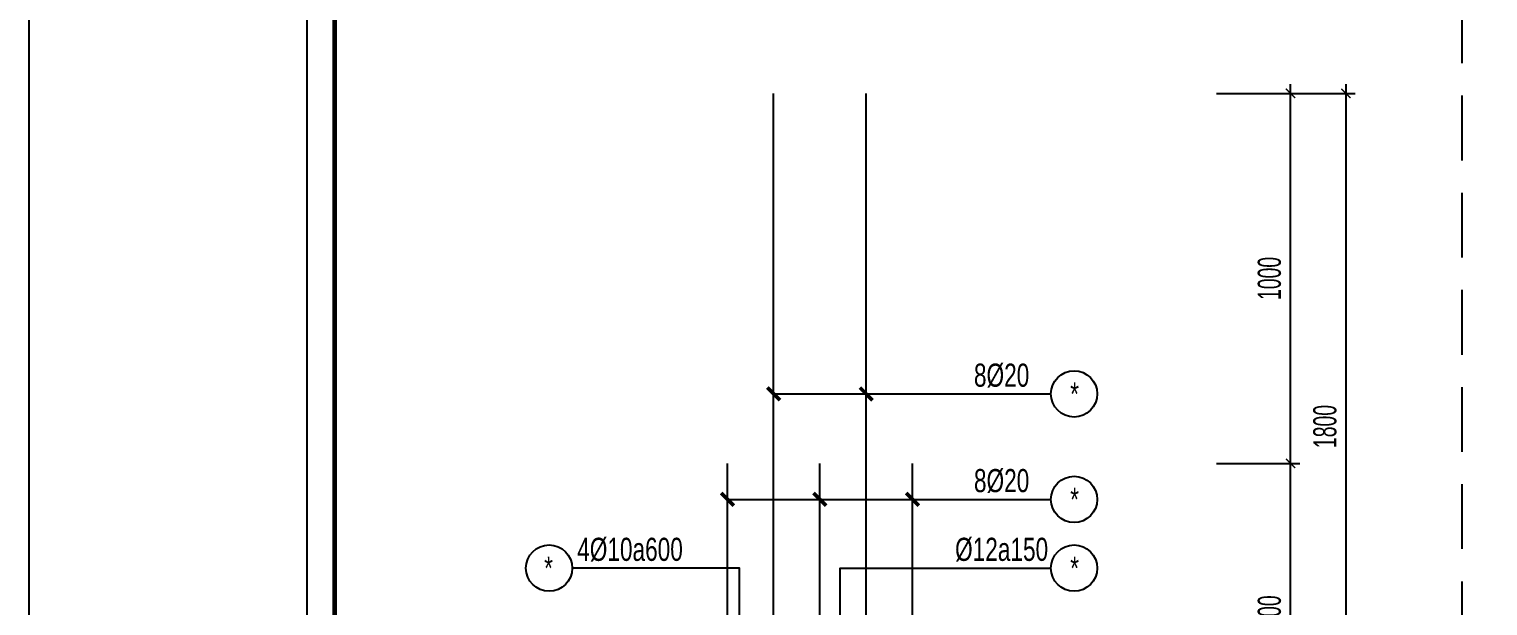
# Model space of a CAD drawing. Header units: metres. Extents: x 71 to 322128, y -14 to 304634.
# Drawn here: x 279225 to 283167, y 296343 to 297901 of the extents above; entities that cross this region are included whole.
import ezdxf
from ezdxf.enums import TextEntityAlignment as Align

# ---------------------------------------------------------------- set-up
doc = ezdxf.new("R2010")
doc.units = ezdxf.units.M
doc.header["$LTSCALE"] = 1000
doc.header["$MEASUREMENT"] = 0
doc.header["$PDMODE"] = 3
doc.linetypes.add('HIDDEN', pattern=[0.375, 0.25, -0.125])
doc.layers.get('0').update_dxf_attribs({"linetype": 'CONTINUOUS'})
doc.layers.get('Defpoints').update_dxf_attribs({"linetype": 'CONTINUOUS'})
for name, color, linetype in [('CDC-KHUNGTEN', 7, 'CONTINUOUS'), ('CDC.02.DIM', 1, 'CONTINUOUS'), ('CDC.04.HIDDEN', 8, 'HIDDEN'), ('CDC.05.STEEL', 4, 'CONTINUOUS'), ('CDC.06.TEXT', 2, 'CONTINUOUS'), ('CDC.11.NOTE', 8, 'CONTINUOUS'), ('CDC.14.STEELNUM', 9, 'CONTINUOUS')]:
    doc.layers.add(name, color=color, linetype=linetype)
doc.styles.add('ARIAL', font='arial.ttf', dxfattribs={"width": 0.6})
doc.dimstyles.new('25', dxfattribs={"dimscale": 25, "dimtxt": 2.5, "dimasz": 1, "dimexe": 1, "dimexo": 0, "dimgap": 1, "dimtad": 1, "dimdec": 0, "dimdsep": 46, "dimtxsty": 'ARIAL', "dimblk": 'ARCHTICK', "dimcen": 1, "dimdle": 1, "dimclrd": 1, "dimclre": 1, "dimclrt": 2, "dimadec": 0, "dimazin": 0, "dimtfac": 0.00072, "dimtdec": 0, "dimtix": 1, "dimtmove": 2, "dimatfit": 3, "dimldrblk": 'ARCHTICK', "dimfxl": 1, "dimtolj": 1, "dimarcsym": 0})

# ---------------------------------------------------------------- blocks, each defined once
blk = doc.blocks.new('_ArchTick')
at = {"color": 0, "linetype": 'ByBlock', "const_width": 0.15}
blk.add_lwpolyline([(-0.5, -0.5), (0.5, 0.5)], dxfattribs=at)
blk = doc.blocks.new('*D334')
at = {"layer": 'CDC.02.DIM', "color": 1, "lineweight": -2, "transparency": 16777216}
for p, q in [((282633.7, 295902.2), (282633.7, 296752.2)), ((282433.7, 296727.2), (282658.7, 296727.2)), ((282433.7, 295927.2), (282658.7, 295927.2))]:
    blk.add_line(p, q, dxfattribs=at)
at = {"layer": 'Defpoints', "color": 0, "transparency": 16777216}
for p in [(282433.7, 296727.2), (282633.7, 296727.2), (282433.7, 295927.2)]:
    blk.add_point(p, dxfattribs=at)
at = {"layer": 'CDC.02.DIM', "color": 1, "lineweight": -2, "transparency": 16777216, "xscale": 25, "yscale": 25, "zscale": 25}
for p, rotation in [((282633.7, 296727.2), 90), ((282633.7, 295927.2), 270)]:
    blk.add_blockref('_ArchTick', p, dxfattribs=dict(at, rotation=rotation))
at = {"layer": 'CDC.02.DIM', "color": 2, "transparency": 16777216, "insert": (282576.8, 296327.2), "char_height": 62.5, "attachment_point": 5, "rotation": 90, "style": 'ARIAL'}
blk.add_mtext('\\A1;800', dxfattribs=at)
blk = doc.blocks.new('*D335')
at = {"layer": 'CDC.02.DIM', "color": 1, "lineweight": -2, "transparency": 16777216}
for p, q in [((282433.7, 297727.2), (282658.7, 297727.2)), ((282633.7, 296702.2), (282633.7, 297752.2)), ((282433.7, 296727.2), (282658.7, 296727.2))]:
    blk.add_line(p, q, dxfattribs=at)
at = {"layer": 'Defpoints', "color": 0, "transparency": 16777216}
for p in [(282433.7, 297727.2), (282633.7, 297727.2), (282433.7, 296727.2)]:
    blk.add_point(p, dxfattribs=at)
at = {"layer": 'CDC.02.DIM', "color": 1, "lineweight": -2, "transparency": 16777216, "xscale": 25, "yscale": 25, "zscale": 25}
for p, rotation in [((282633.7, 297727.2), 90), ((282633.7, 296727.2), 270)]:
    blk.add_blockref('_ArchTick', p, dxfattribs=dict(at, rotation=rotation))
at = {"layer": 'CDC.02.DIM', "color": 2, "transparency": 16777216, "insert": (282576.8, 297227.2), "char_height": 62.5, "attachment_point": 5, "rotation": 90, "style": 'ARIAL'}
blk.add_mtext('\\A1;1000', dxfattribs=at)
blk = doc.blocks.new('*D336')
at = {"layer": 'CDC.02.DIM', "color": 1, "lineweight": -2, "transparency": 16777216}
for p, q in [((282433.7, 297727.2), (282808.7, 297727.2)), ((282783.7, 295902.2), (282783.7, 297752.2)), ((282433.7, 295927.2), (282808.7, 295927.2))]:
    blk.add_line(p, q, dxfattribs=at)
at = {"layer": 'Defpoints', "color": 0, "transparency": 16777216}
for p in [(282433.7, 297727.2), (282783.7, 297727.2), (282433.7, 295927.2)]:
    blk.add_point(p, dxfattribs=at)
at = {"layer": 'CDC.02.DIM', "color": 1, "lineweight": -2, "transparency": 16777216, "xscale": 25, "yscale": 25, "zscale": 25}
for p, rotation in [((282783.7, 297727.2), 90), ((282783.7, 295927.2), 270)]:
    blk.add_blockref('_ArchTick', p, dxfattribs=dict(at, rotation=rotation))
at = {"layer": 'CDC.02.DIM', "color": 2, "transparency": 16777216, "insert": (282726.8, 296827.2), "char_height": 62.5, "attachment_point": 5, "rotation": 90, "style": 'ARIAL'}
blk.add_mtext('\\A1;1800', dxfattribs=at)
blk = doc.blocks.new('KHUNG TEN')
at = {"layer": 'CDC-KHUNGTEN', "color": 8}
blk.add_lwpolyline([(75096, 1100), (83000, 1100), (83000, 58300), (3000, 58300), (3000, 1100), (75096, 1100)], dxfattribs=at)
at = {"layer": 'CDC-KHUNGTEN', "color": 255, "lineweight": 60}
blk.add_lwpolyline([(74900, 1400), (74900, 58000), (3300, 58000), (3300, 1400), (74900, 1400)], close=True, dxfattribs=at)
at = {"layer": 'Defpoints', "color": 1, "ltscale": 0.2}
blk.add_lwpolyline([(0, 0), (0, 59400), (84100, 59400), (84100, 0), (0, 0)], close=True, dxfattribs=at)

msp = doc.modelspace()

# ---------------------------------------------------------------- linework, layer by layer
at = {"layer": 'CDC.04.HIDDEN', "ltscale": 0.7}
msp.add_line((283096.7, 304283.7), (283096.7, 290133.7), dxfattribs=at)
at = {"layer": 'CDC.05.STEEL', "ltscale": 0.3}
for points in [[(281037, 294634.2), (281207, 294634.2, 0.414214), (281237, 294664.2), (281237, 297727.2)], [(281687, 294634.2), (281517, 294634.2, -0.414214), (281487, 294664.2), (281487, 297727.2)], [(280912, 294634.2), (281082, 294634.2, 0.414214), (281112, 294664.2), (281112, 296727.2)], [(281162, 294634.2), (281332, 294634.2, 0.414214), (281362, 294664.2), (281362, 296727.2)], [(281812, 294634.2), (281642, 294634.2, -0.414214), (281612, 294664.2), (281612, 296727.2)]]:
    msp.add_lwpolyline(points, format="xyb", dxfattribs=at)
at = {"layer": 'CDC.11.NOTE'}
for p, q in [((281237, 296915.2), (281986.2, 296915.2)), ((281112, 296630.3), (281986.2, 296630.3))]:
    msp.add_line(p, q, dxfattribs=at)
at = {"layer": 'CDC.11.NOTE', "const_width": 10}
for points in [[(281219.9, 296932.4), (281254.2, 296898)], [(281469.9, 296932.4), (281504.2, 296898)], [(281094.9, 296647.5), (281129.2, 296613.2)], [(281344.9, 296647.5), (281379.2, 296613.2)], [(281594.9, 296647.5), (281629.2, 296613.2)]]:
    msp.add_lwpolyline(points, dxfattribs=at)
at = {"layer": 'CDC.11.NOTE'}
for points in [[(281144.8, 294664.2), (281144.8, 296444.5), (280692.7, 296444.5)], [(281416.6, 295867.8), (281416.6, 296444.6), (281986.2, 296444.6)]]:
    msp.add_lwpolyline(points, dxfattribs=at)
at = {"layer": 'CDC.14.STEELNUM'}
for centre in [(282048.7, 296915.1), (282048.7, 296630.3), (280630.2, 296444.5), (282048.7, 296444.5)]:
    msp.add_circle(centre, 62.5, dxfattribs=at)

# ---------------------------------------------------------------- block references
at = {"layer": 'CDC.06.TEXT', "xscale": 0.2499999999982123, "yscale": 0.2499999999982123, "zscale": 0.2499999999982123}
msp.add_blockref('KHUNG TEN', (279225.1, 289783.7), dxfattribs=at)

# ---------------------------------------------------------------- texts
at = {"layer": 'CDC.06.TEXT', "style": 'ARIAL', "width": 0.7}
for s, rotation, p in [('8%%C20', 0, (281853, 296965.9)), ('8%%C20', 0, (281853, 296681)), ('4%%C10a600', 360, (280848.8, 296495.3)), ('%%C12a150', 0, (281853, 296495.3))]:
    msp.add_text(s, height=62.5, rotation=rotation, dxfattribs=at).set_placement(p, align=Align.MIDDLE_CENTER)
at = {"layer": 'CDC.14.STEELNUM', "style": 'ARIAL', "width": 0.7}
for rotation, p in [(0, (282050.2, 296915.1)), (0, (282050.2, 296630.3)), (360, (280628.6, 296444.5)), (0, (282050.2, 296444.5))]:
    msp.add_text('*', height=62.5, rotation=rotation, dxfattribs=at).set_placement(p, align=Align.MIDDLE_CENTER)

# ---------------------------------------------------------------- dimensions: what is measured, and where the dimension line sits
at = {"layer": 'CDC.02.DIM', "color": 6}
for base, p1, p2, picture, middle in [((282633.7, 297727.2), (282433.7, 296727.2), (282433.7, 297727.2), '*D335', (282576.8, 297227.2)), ((282783.7, 297727.2), (282433.7, 295927.2), (282433.7, 297727.2), '*D336', (282726.8, 296827.2)), ((282633.7, 296727.2), (282433.7, 295927.2), (282433.7, 296727.2), '*D334', (282576.8, 296327.2))]:
    dim = msp.add_linear_dim(base=base, p1=p1, p2=p2, angle=90, dimstyle='25', dxfattribs=at)
    dim.commit()
    dim.dimension.update_dxf_attribs({"geometry": picture, "text_midpoint": middle})

doc.saveas('drawing.dxf')
